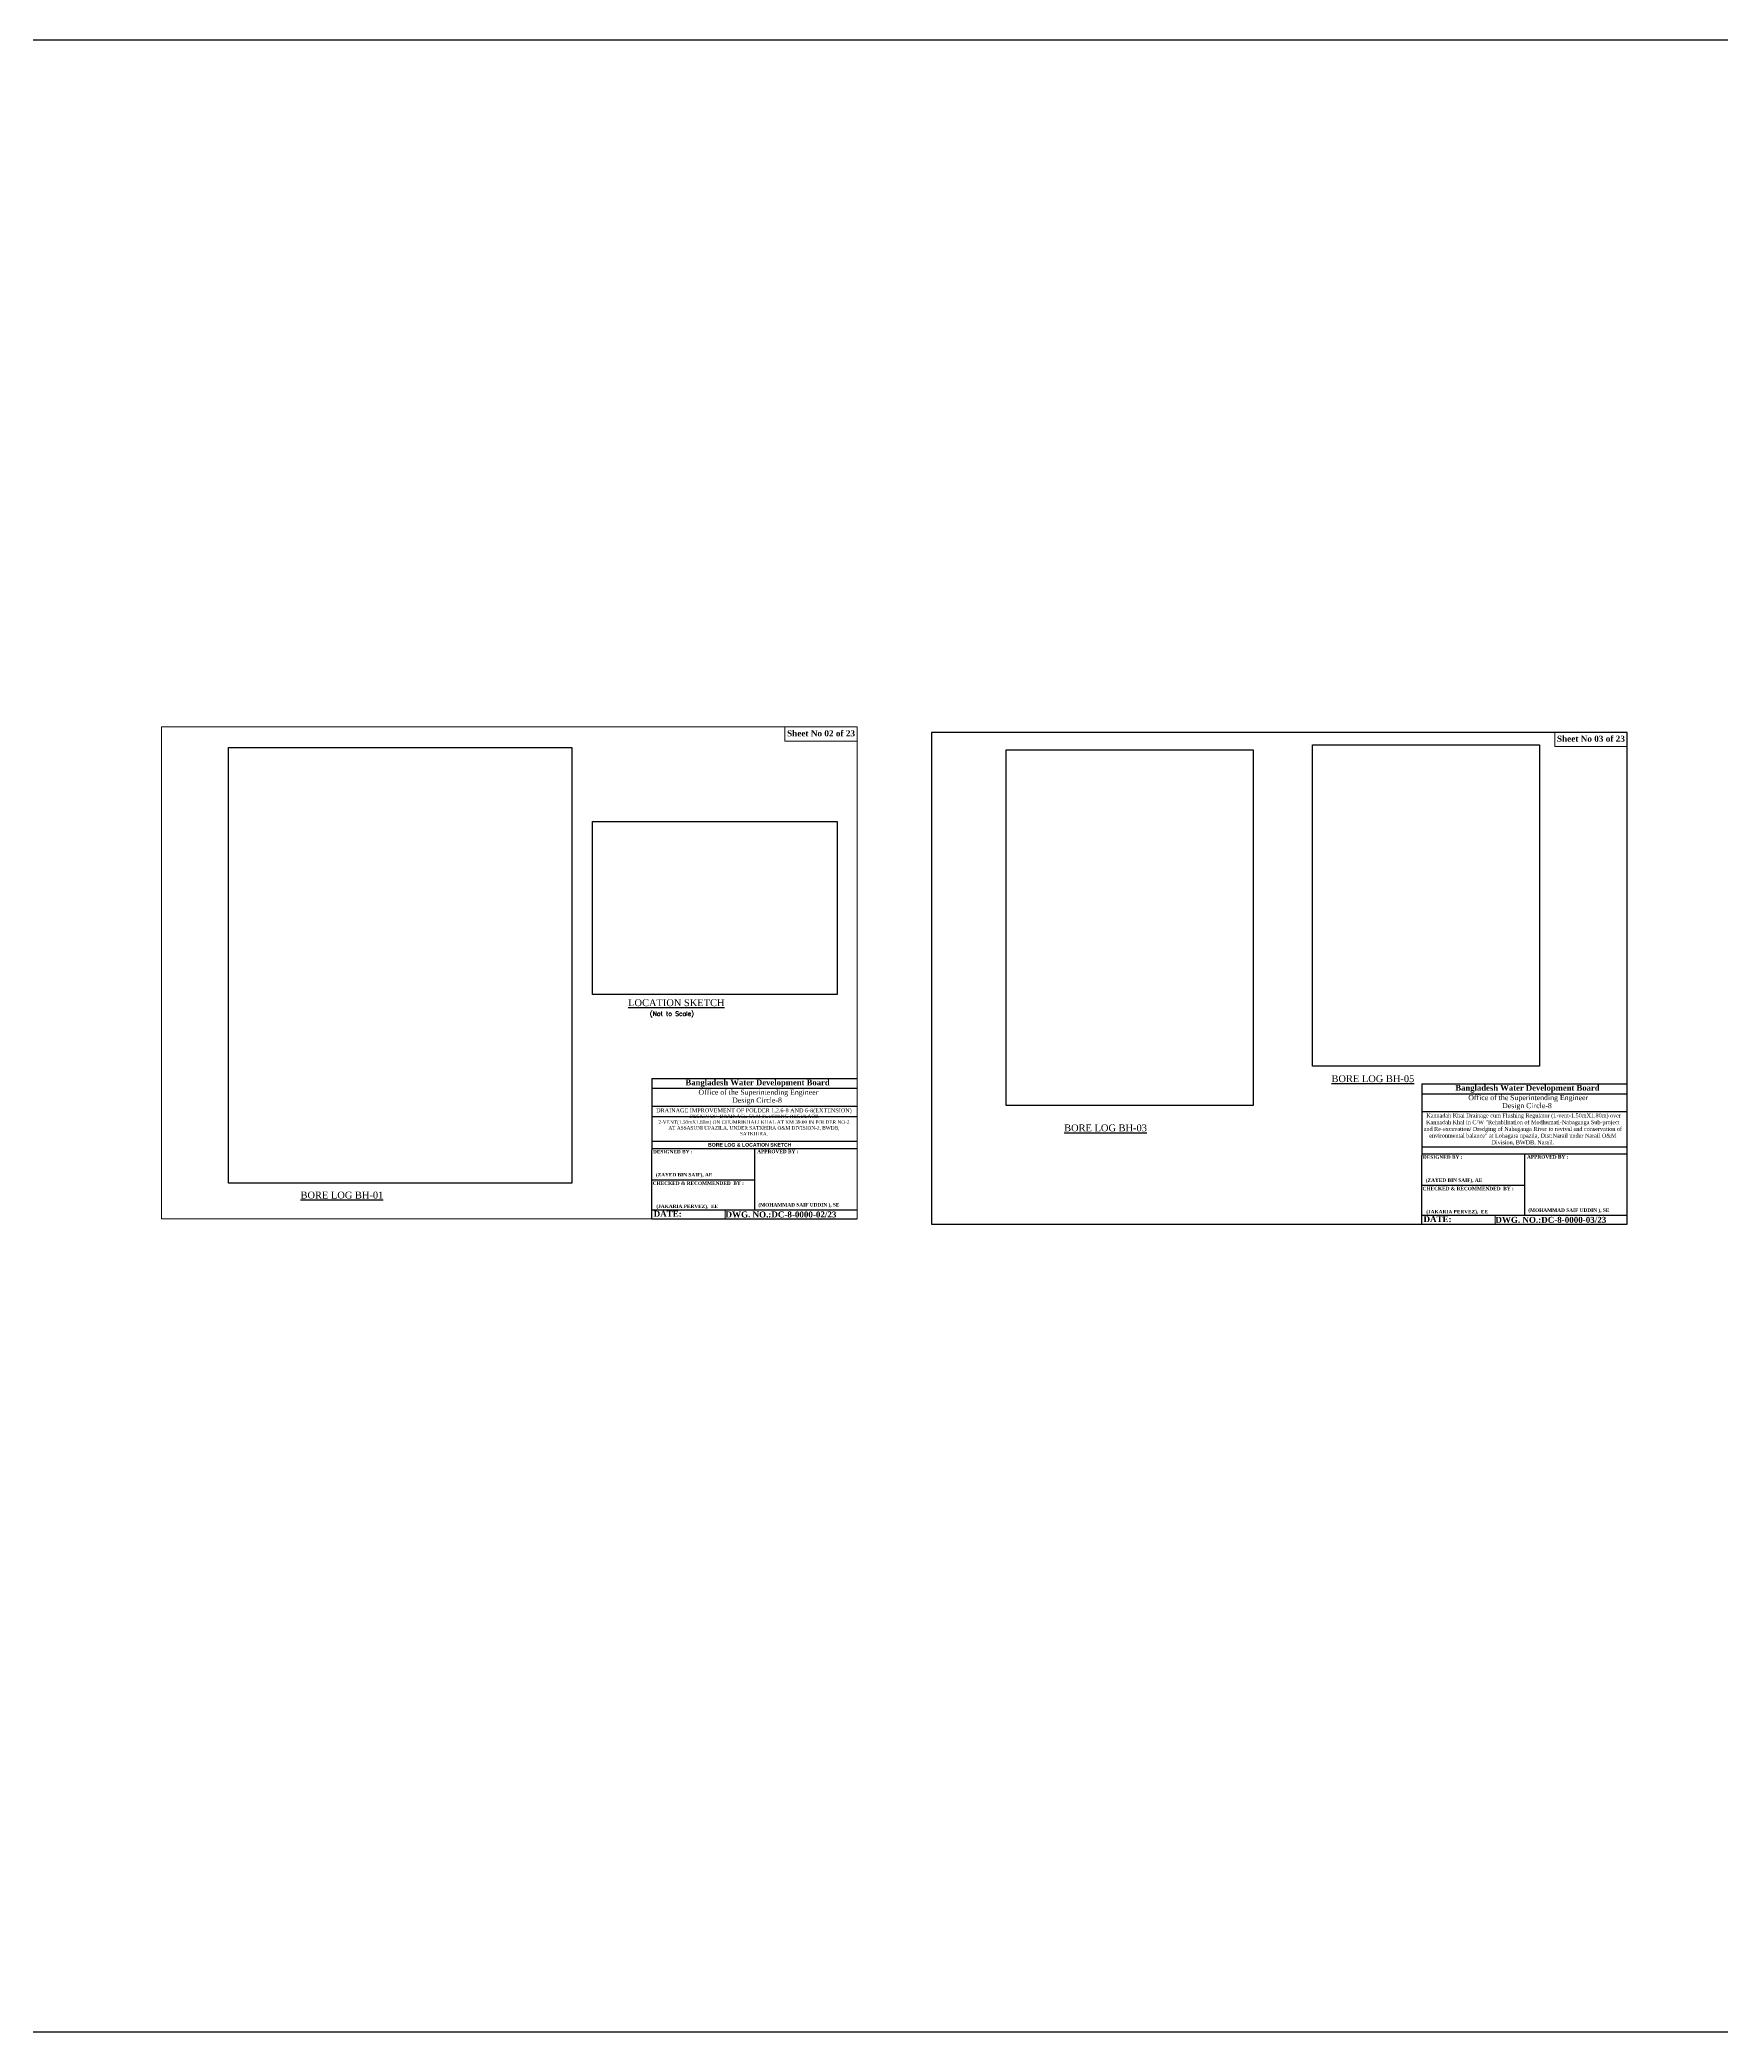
# Model space of a CAD drawing. Extents: x -545075 to 1728153, y -708141 to -305611.
# Drawn here: x -242140 to -95892, y -708141 to -534852 of the extents above; entities that cross this region are included whole.
import ezdxf

# ---------------------------------------------------------------- set-up
doc = ezdxf.new("R2010")
doc.units = 0
doc.header["$MEASUREMENT"] = 0
doc.layers.get('0').update_dxf_attribs({"linetype": 'CONTINUOUS'})
doc.layers.add('Left Bank Profile', color=7, linetype='CONTINUOUS', lineweight=25)
doc.layers.add('LINE', color=7, linetype='CONTINUOUS')
doc.layers.add('pile', color=217, linetype='CONTINUOUS')
doc.styles.add('Arial-200', font='arial.ttf')
doc.styles.add('BIG', font='ROMANT.SHX')
doc.styles.add('SMALL', font='ROMANS.SHX')
doc.styles.get("Standard").update_dxf_attribs({"font": 'times.ttf', "height": 250})
picture_1 = doc.add_image_def('image2.jpg', size_in_pixel=(2338, 1653))
picture_2 = doc.add_image_def('image3.jpg', size_in_pixel=(1529, 1941))
picture_3 = doc.add_image_def('image4.jpg', size_in_pixel=(1497, 2157))
picture_4 = doc.add_image_def('image5.jpg', size_in_pixel=(1653, 2338))

msp = doc.modelspace()

# ---------------------------------------------------------------- linework, layer by layer
at = {"color": 7, "linetype": 'ByBlock', "lineweight": 20}
msp.add_lwpolyline([(-231548.572, -637404.172), (-231548.572, -594618.358), (-171043.381, -594618.358), (-171043.381, -637404.172), (-231548.572, -637404.172)], close=True, dxfattribs=at)
at = {"layer": 'Left Bank Profile'}
for points in [[(-188901.289, -637404.172), (-171043.381, -637404.172)], [(-188901.289, -637404.172), (-171043.381, -637404.172)], [(-134774.769, -637872.755), (-104075.471, -637872.755)], [(-134774.769, -637872.755), (-104075.471, -637872.755)]]:
    msp.add_lwpolyline(points, dxfattribs=at)
at = {"layer": 'LINE'}
for p, q in [((-188901.289, -625199.048), (-171043.381, -625199.048)), ((-188901.289, -625199.048), (-188901.289, -631411.239)), ((-188901.289, -626045.734), (-171043.381, -626045.734)), ((-121933.379, -625667.632), (-104075.471, -625667.632)), ((-121933.379, -625667.632), (-121933.379, -631879.822)), ((-121933.379, -626514.317), (-104075.471, -626514.317)), ((-188901.289, -627592.204), (-171043.381, -627592.204)), ((-188901.289, -628488.983), (-171043.381, -628488.983)), ((-121933.379, -628060.787), (-104075.471, -628060.787)), ((-188901.289, -630655.88), (-171043.381, -630655.88)), ((-188901.289, -631269.256), (-171043.381, -631269.256)), ((-188901.289, -637404.172), (-188901.289, -631411.239)), ((-179972.335, -631269.256), (-179972.335, -636611.696)), ((-121933.379, -631124.463), (-104075.471, -631124.463)), ((-121933.379, -631737.84), (-104075.471, -631737.84)), ((-121933.379, -637872.755), (-121933.379, -631879.822)), ((-113004.425, -631737.84), (-113004.425, -637080.279)), ((-188901.289, -634004.559), (-179972.335, -634004.559)), ((-121933.379, -634473.142), (-113004.425, -634473.142)), ((-188901.289, -636611.696), (-171043.381, -636611.696)), ((-185550.674, -636611.696), (-171043.381, -636611.696)), ((-185550.674, -636611.696), (-171043.381, -636611.696)), ((-185550.674, -636611.696), (-171043.381, -636611.696)), ((-121933.379, -637080.279), (-104075.471, -637080.279)), ((-118582.765, -637080.279), (-104075.471, -637080.279)), ((-118582.765, -637080.279), (-104075.471, -637080.279)), ((-118582.765, -637080.279), (-104075.471, -637080.279))]:
    msp.add_line(p, q, dxfattribs=at)
at = {"layer": 'LINE', "lineweight": 9}
for p, q in [((-171043.381, -625199.048), (-171043.381, -637404.172)), ((-104075.471, -625667.632), (-104075.471, -637872.755))]:
    msp.add_line(p, q, dxfattribs=at)
at = {"layer": 'LINE', "color": 7, "lineweight": 9}
for p, q in [((-171043.381, -637404.172), (-188307.058, -637404.172)), ((-182518.753, -636611.696), (-182518.753, -637404.172)), ((-174727.433, -637404.172), (-173520.097, -637404.172)), ((-115550.844, -637080.279), (-115550.844, -637872.755)), ((-121339.148, -637872.755), (-135359.77, -637872.755)), ((-104075.471, -637872.755), (-121339.148, -637872.755)), ((-107759.523, -637872.755), (-106552.188, -637872.755))]:
    msp.add_line(p, q, dxfattribs=at)
at = {"layer": 'LINE', "color": 3, "linetype": 'ByBlock', "lineweight": -2}
msp.add_lwpolyline([(-367224, -534852), (1728153, -534852), (1728153, -708141), (-367224, -708141)], close=True, dxfattribs=at)
at = {"layer": 'LINE', "lineweight": 9}
for points in [[(-171043.381, -594618.358), (-177337.342, -594618.358), (-177337.342, -595852.981), (-171043.381, -595852.981)], [(-104075.471, -595086.935), (-110369.433, -595086.935), (-110369.433, -596321.558), (-104075.471, -596321.558)]]:
    msp.add_lwpolyline(points, close=True, dxfattribs=at)
at = {"layer": 'LINE'}
msp.add_lwpolyline([(-164580.671, -637872.755), (-104075.471, -637872.755), (-104075.471, -595086.935), (-164580.671, -595086.935)], close=True, dxfattribs=at)

# ---------------------------------------------------------------- texts
at = {"color": 0, "linetype": 'ByBlock', "lineweight": -2, "insert": (-184016.441, -631123.938), "char_height": 320, "width": 17252.47904, "attachment_point": 7, "style": 'Arial-200'}
msp.add_mtext('{\\fArial|b1|i0|c0|p34;BORE LOG & LOCATION SKETCH}', dxfattribs=at)
at = {"layer": 'LINE', "style": 'BIG'}
msp.add_text('(Not to Scale)', height=394.0125, dxfattribs=at).set_placement((-189076.473, -619749.081))
at = {"layer": 'LINE', "color": 7, "lineweight": 9}
for s, insert, char_height, width, attachment_point in [('{\\fTimes New Roman|b1|i0|c0|p18;Sheet No 02 of 23}', (-177147.625, -594905.333), 530.054, 19039.36737, 1), ('{\\fTimes New Roman|b1|i0|c0|p18;Sheet No 03 of 23}', (-110179.715, -595373.91), 530.054, 19039.36737, 1), ('{\\fTimes New Roman|b1|i0|c0|p18;Bangladesh Water Development Board}', (-185980.581, -625287.375), 497.51809, 17870.68828, 1), ('{\\fTimes New Roman|b0|i0|c0|p18;Office of the Superintending Engineer}', (-184852.938, -626162.219), 445.23095, 15992.55112, 1), ('{\\fTimes New Roman|b0|i0|c0|p18;Design Circle-8}', (-181916.013, -626858.437), 445.23095, 15992.55112, 1), ('{\\fTimes New Roman|b1|i0|c0|p18;Bangladesh Water Development Board}', (-119012.672, -625755.959), 497.51809, 17870.68828, 1), ('{\\fTimes New Roman|b0|i0|c0|p18;Office of the Superintending Engineer}', (-117885.029, -626630.802), 445.23095, 15992.55112, 1), ('{\\fTimes New Roman|b0|i0|c0|p18;Design Circle-8}', (-114948.104, -627327.021), 445.23095, 15992.55112, 1), ('{\\fTimes New Roman Greek|b0|i0|c0|p18;\\C256;DRAINAGE IMPROVEMENT OF POLDER 1,2.6-8 AND 6-8(EXTENSION)}', (-180023.139, -628252.957), 350, 17410.56988, 8), ('{\\fTimes New Roman Greek|b0|i0|c0|p18;\\C256;DESIGN OF  DRAINAGE CUM FLUSHING REGULAOR\\P2-VENT(1.50mX1.80m) ON CHUMRIKHALI KHAL AT KM 39.00 IN POLDER NO-2 AT ASSASUNI UPAZILA, UNDER SATKHIRA O&M DIVISION-2, BWDB, SATKHIRA.}', (-180023.139, -630149.771), 302.878199, 16855.77975, 8), ('{\\fTimes New Roman Greek|b0|i0|c0|p18;\\C256; Kannadah Khal Drainage cum Flushing Regulator (1-vent-1.50mX1.80m) over Kannadah Khal in C/W "Reh\\fTimes New Roman|b0|i0|c0|p18;abilitation of Modhumati-Nabaganga Sub-project and Re-e\\fTimes New Roman Greek|b0|i0|c0|p18;xcavation/ Dredging of Nabaganga River to revival and conservation of environmental balance" at\\fTimes New Roman|b0|i0|c0|p18; \\fTimes New Roman Greek|b0|i0|c0|p18;Lohagara upazila, Dist:Narail under Narail O&M Division, BWDB, Narail.}', (-113140.578, -631001.983), 350, 17410.56988, 8)]:
    msp.add_mtext(s, dxfattribs=dict(at, insert=insert, char_height=char_height, width=width, attachment_point=attachment_point))
at = {"layer": 'LINE', "char_height": 600, "width": 12831.1204, "attachment_point": 5, "style": 'SMALL'}
for s, insert in [('{\\fTimes New Roman|b0|i0|c0|p18;\\LLOCATION SKETCH}', (-186776.851, -618605.571)), ('{\\fTimes New Roman|b0|i0|c0|p18;\\LBORE LOG BH-05}', (-126185.005, -625214.447)), ('{\\fTimes New Roman|b0|i0|c0|p18;\\LBORE LOG BH-03}', (-149441.005, -629492.447)), ('{\\fTimes New Roman|b0|i0|c0|p18;\\LBORE LOG BH-01}', (-215864.133, -635340.425))]:
    msp.add_mtext(s, dxfattribs=dict(at, insert=insert))
at = {"layer": 'LINE', "color": 7, "lineweight": 9, "attachment_point": 1}
for s, insert, char_height in [('{\\fTimes New Roman|b1|i0|c0|p18;DESIGNED BY :}', (-188805.52, -631407.871), 302.8782), ('{\\fTimes New Roman|b1|i0|c0|p18;APPROVED BY :}', (-179745.98, -631388.267), 302.8782), ('{\\fTimes New Roman|b1|i0|c0|p18;DESIGNED BY :}', (-121837.61, -631876.454), 302.8782), ('{\\fTimes New Roman|b1|i0|c0|p18;APPROVED BY :}', (-112778.071, -631856.85), 302.8782), ('{\\fTimes New Roman|b1|i0|c0|p18;CHECKED & RECOMMENDED  BY :}', (-188830.416, -634145.078), 302.8782), ('{\\fTimes New Roman|b1|i0|c0|p18;\\C0;(ZAYED BIN SAIF), AE}', (-188551.637, -633412.338), 302.8782), ('{\\fTimes New Roman|b1|i0|c0|p18;\\C0;(ZAYED BIN SAIF), AE}', (-121583.728, -633880.921), 302.8782), ('{\\fTimes New Roman|b1|i0|c0|p18;CHECKED & RECOMMENDED  BY :}', (-121862.506, -634613.661), 302.8782), ('{\\fTimes New Roman|b1|i0|c0|p18;DATE:}', (-188747.858, -636700.087), 518.95951), ('{\\fTimes New Roman|b1|i0|c0|p18;\\C0;(JAKARIA PERVEZ),  EE  }', (-188511.898, -636155.396), 302.8782), (' {\\fTimes New Roman|b1|i0|c0|p18;DWG. NO.:DC-8-0000-02/23}', (-182692.229, -636758.908), 518.95951), ('{\\fTimes New Roman|b1|i0|c0|p18;\\C0;(MOHAMMAD SAIF UDDIN ), SE}', (-179639.385, -636026.333), 302.8782), ('{\\fTimes New Roman|b1|i0|c0|p18;DATE:}', (-121779.948, -637168.67), 518.95951), ('{\\fTimes New Roman|b1|i0|c0|p18;\\C0;(JAKARIA PERVEZ),  EE  }', (-121543.989, -636623.979), 302.8782), (' {\\fTimes New Roman|b1|i0|c0|p18;DWG. NO.:DC-8-0000-03/23}', (-115724.32, -637227.491), 518.95951), ('{\\fTimes New Roman|b1|i0|c0|p18;\\C0;(MOHAMMAD SAIF UDDIN ), SE}', (-112671.476, -636494.916), 302.8782)]:
    msp.add_mtext(s, dxfattribs=dict(at, insert=insert, char_height=char_height))

# ---------------------------------------------------------------- pictures from other files: only their frames are drawn
at = {"layer": 'pile', "color": 0, "linetype": 'ByBlock', "lineweight": -2}
image = msp.add_image(picture_2, insert=(-225730.585, -634285.886), size_in_units=(29852.371, 37896.307), dxfattribs=at)
image.dxf.flags = 7
image = msp.add_image(picture_3, insert=(-158082.471, -627544.894), size_in_units=(21475, 30942.936), dxfattribs=at)
image.dxf.flags = 7
image = msp.add_image(picture_4, insert=(-131430.471, -624109.048), size_in_units=(19746, 27928.704), dxfattribs=at)
image.dxf.flags = 7
image = msp.add_image(picture_1, insert=(-194081.331, -617888.221), size_in_units=(21285.316, 15049.028), dxfattribs=at)
image.dxf.flags = 7

doc.saveas('drawing.dxf')
